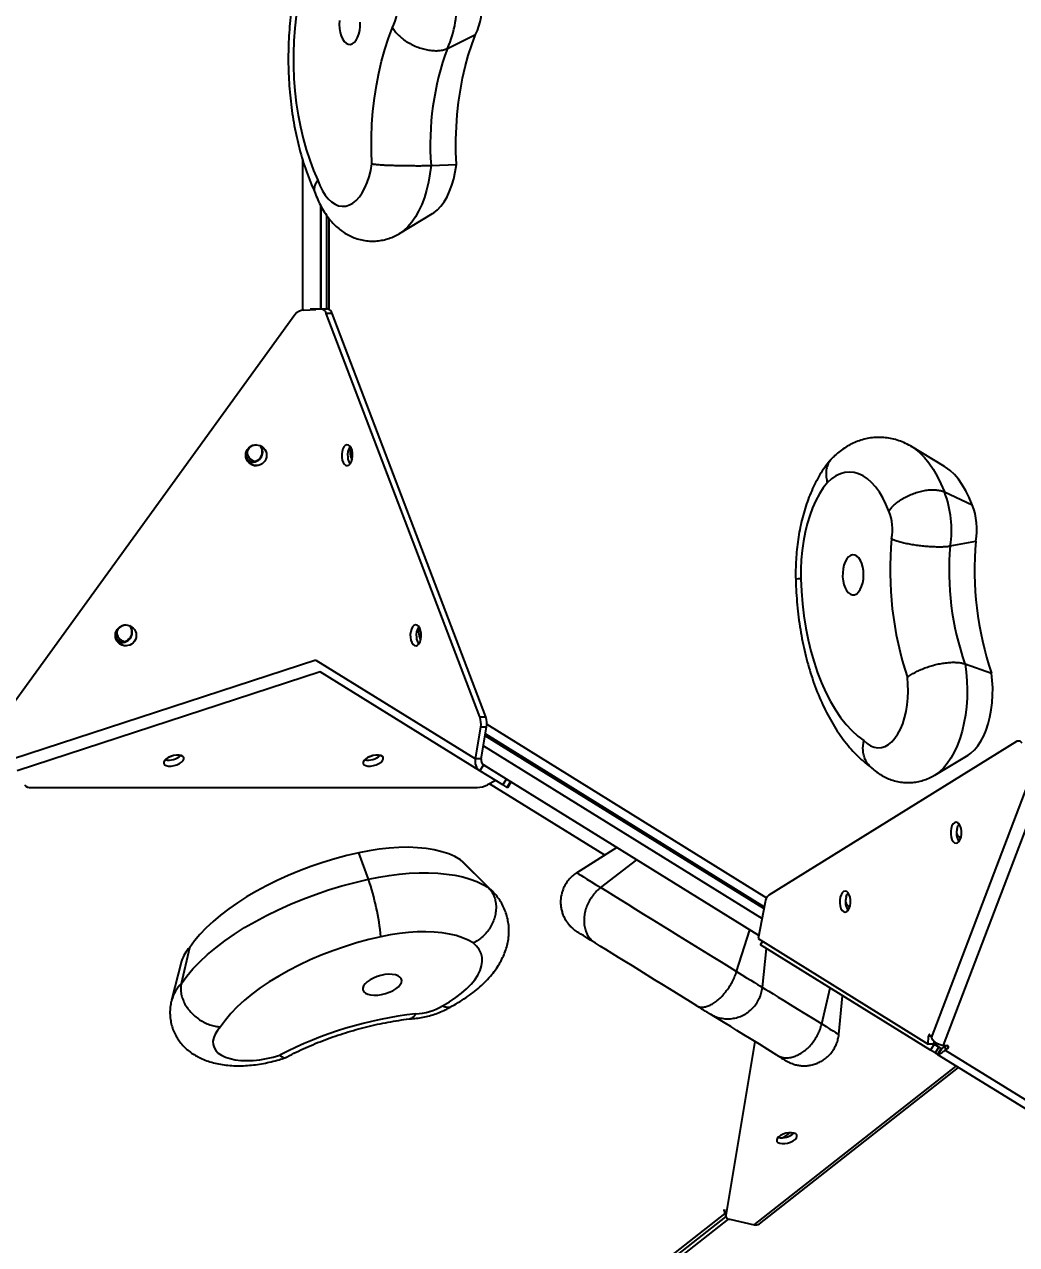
# Model space of a CAD drawing. Header units: millimetres. Extents: x -4720 to 4364, y -4819 to 4363.
# Drawn here: x -586 to -159, y -399 to 127 of the extents above; entities that cross this region are included whole.
import ezdxf

# ---------------------------------------------------------------- set-up
doc = ezdxf.new("R2010")
doc.units = ezdxf.units.MM
for name, color, linetype in [('DIKOM_ОБЪЕКТ', 7, 'Continuous'), ('DIKOM_РАЗМЕР_ЗОНА', 7, 'Continuous'), ('DIKOM_РАЗМЕР_ОБЪЕКТА', 7, 'Continuous')]:
    doc.layers.add(name, color=color, linetype=linetype)
doc.styles.add('style1', font='arial.ttf', dxfattribs={"width": 0.8})
doc.dimstyles.new('1-50', dxfattribs={"dimtxt": 300, "dimasz": 200, "dimexe": 100, "dimexo": 0, "dimgap": 100, "dimtad": 1, "dimdec": 0, "dimtxsty": 'style1', "dimcen": 0, "dimclrd": 7, "dimclre": 7, "dimadec": 1, "dimazin": 2, "dimtfac": 1, "dimtdec": 0, "dimtmove": 0, "dimatfit": 3, "dimfxl": 0, "dimlwd": 25, "dimlwe": 18, "dimarcsym": 0})

# ---------------------------------------------------------------- blocks, each defined once
blk = doc.blocks.new('*D9')
at = {"layer": 'Defpoints', "color": 0, "transparency": 16777216}
for p in [(-2136.5, 115.24), (2863.5, 115.24), (2863.5, -2539.25)]:
    blk.add_point(p, dxfattribs=at)
at = {"layer": 'DIKOM_РАЗМЕР_ОБЪЕКТА', "color": 7, "lineweight": 18, "transparency": 16777216}
for p, q in [((-2136.5, 115.24), (-2136.5, -2639.25)), ((2863.5, 115.24), (2863.5, -2639.25))]:
    blk.add_line(p, q, dxfattribs=at)
at = {"layer": 'DIKOM_РАЗМЕР_ОБЪЕКТА', "color": 7, "lineweight": 25, "transparency": 16777216}
blk.add_line((-1936.5, -2539.25), (2663.5, -2539.25), dxfattribs=at)
at = {"layer": 'DIKOM_РАЗМЕР_ОБЪЕКТА', "color": 7, "transparency": 16777216}
for points in [[(-1936.5, -2505.92), (-1936.5, -2572.58), (-2136.5, -2539.25)], [(2663.5, -2505.92), (2663.5, -2572.58), (2863.5, -2539.25)]]:
    blk.add_solid(points, dxfattribs=at)
at = {"layer": 'DIKOM_РАЗМЕР_ОБЪЕКТА', "color": 0, "transparency": 16777216, "insert": (363.5, -2286.08), "char_height": 300, "attachment_point": 5, "style": 'style1'}
blk.add_mtext('{\\fArial|b0|i0|c204|p34;5000}', dxfattribs=at)
blk = doc.blocks.new('*D10')
at = {"layer": 'Defpoints', "color": 0, "transparency": 16777216}
for p in [(-2674.62, 2212.87), (-210.39, 2212.87), (582.24, -1937.13)]:
    blk.add_point(p, dxfattribs=at)
at = {"layer": 'DIKOM_РАЗМЕР_ОБЪЕКТА', "color": 7, "lineweight": 18, "transparency": 16777216}
for p, q in [((-210.39, 2212.87), (-2774.62, 2212.87)), ((582.24, -1937.13), (-2774.62, -1937.13))]:
    blk.add_line(p, q, dxfattribs=at)
at = {"layer": 'DIKOM_РАЗМЕР_ОБЪЕКТА', "color": 7, "lineweight": 25, "transparency": 16777216}
blk.add_line((-2674.62, -1737.13), (-2674.62, 2012.87), dxfattribs=at)
at = {"layer": 'DIKOM_РАЗМЕР_ОБЪЕКТА', "color": 7, "transparency": 16777216}
for points in [[(-2707.95, 2012.87), (-2641.28, 2012.87), (-2674.62, 2212.87)], [(-2707.95, -1737.13), (-2641.28, -1737.13), (-2674.62, -1937.13)]]:
    blk.add_solid(points, dxfattribs=at)
at = {"layer": 'DIKOM_РАЗМЕР_ОБЪЕКТА', "color": 0, "transparency": 16777216, "insert": (-2927.79, 137.87), "char_height": 300, "attachment_point": 5, "rotation": 90, "style": 'style1'}
blk.add_mtext('4150', dxfattribs=at)
blk = doc.blocks.new('*D11')
at = {"layer": 'Defpoints', "color": 0, "transparency": 16777216}
for p in [(4363.5, 125.31), (-3636.5, 115.24), (4363.5, -4719.28)]:
    blk.add_point(p, dxfattribs=at)
at = {"layer": 'DIKOM_РАЗМЕР_ЗОНА', "color": 7, "lineweight": 18, "transparency": 16777216}
for p, q in [((4363.5, 125.31), (4363.5, -4819.28)), ((-3636.5, 115.24), (-3636.5, -4819.28))]:
    blk.add_line(p, q, dxfattribs=at)
at = {"layer": 'DIKOM_РАЗМЕР_ЗОНА', "color": 7, "lineweight": 25, "transparency": 16777216}
blk.add_line((-3436.5, -4719.28), (4163.5, -4719.28), dxfattribs=at)
at = {"layer": 'DIKOM_РАЗМЕР_ЗОНА', "color": 7, "transparency": 16777216}
for points in [[(-3436.5, -4685.94), (-3436.5, -4752.61), (-3636.5, -4719.28)], [(4163.5, -4685.94), (4163.5, -4752.61), (4363.5, -4719.28)]]:
    blk.add_solid(points, dxfattribs=at)
at = {"layer": 'DIKOM_РАЗМЕР_ЗОНА', "color": 0, "transparency": 16777216, "insert": (363.5, -4466.1), "char_height": 300, "attachment_point": 5, "style": 'style1'}
blk.add_mtext('8000', dxfattribs=at)
blk = doc.blocks.new('*D12')
at = {"layer": 'Defpoints', "color": 0, "transparency": 16777216}
for p in [(-4269.79, 4362.87), (248.26, 4362.87), (248.26, -4087.13)]:
    blk.add_point(p, dxfattribs=at)
at = {"layer": 'DIKOM_РАЗМЕР_ЗОНА', "color": 7, "lineweight": 18, "transparency": 16777216}
for p, q in [((248.26, 4362.87), (-4369.79, 4362.87)), ((248.26, -4087.13), (-4369.79, -4087.13))]:
    blk.add_line(p, q, dxfattribs=at)
at = {"layer": 'DIKOM_РАЗМЕР_ЗОНА', "color": 7, "lineweight": 25, "transparency": 16777216}
blk.add_line((-4269.79, -3887.13), (-4269.79, 4162.87), dxfattribs=at)
at = {"layer": 'DIKOM_РАЗМЕР_ЗОНА', "color": 7, "transparency": 16777216}
for points in [[(-4303.12, 4162.87), (-4236.45, 4162.87), (-4269.79, 4362.87)], [(-4303.12, -3887.13), (-4236.45, -3887.13), (-4269.79, -4087.13)]]:
    blk.add_solid(points, dxfattribs=at)
at = {"layer": 'DIKOM_РАЗМЕР_ЗОНА', "color": 0, "transparency": 16777216, "insert": (-4522.96, 137.87), "char_height": 300, "attachment_point": 5, "rotation": 90, "style": 'style1'}
blk.add_mtext('8450', dxfattribs=at)

msp = doc.modelspace()

# ---------------------------------------------------------------- linework, layer by layer
at = {"layer": 'DIKOM_ОБЪЕКТ'}
for p, q in [((-404.01, 116.23), (-391.86, 122.18)), ((-466.37, 3.41), (-466.37, 68.1)), ((-411.06, 65.72), (-400.13, 66.13)), ((-458.75, 48.76), (-458.75, 3.95)), ((-458.38, 3.95), (-458.38, 48.04)), ((-458.36, 3.95), (-458.36, 47.98)), ((-456.09, 44.27), (-456.09, 3.95)), ((-455.05, 42.94), (-455.05, 3.77)), ((-424.65, 36.43), (-410.38, 45)), ((-469.74, 1.39), (-595.11, -171.9)), ((-465.88, 3.45), (-460.71, 3.62)), ((-463.17, 3.95), (-458.3, 3.95)), ((-458.3, 3.95), (-455.74, 3.95)), ((-390.01, -171.9), (-456.18, 1.89)), ((-453.62, 1.89), (-456.18, 1.89)), ((-387.45, -171.9), (-453.62, 1.89)), ((-189.74, -63.95), (-204.02, -55.37)), ((-489.14, -61.59), (-490.17, -61.08)), ((-189.83, -74.94), (-177.87, -80.45)), ((-187.32, -98.23), (-176.23, -96.21)), ((-545.32, -139.26), (-546.36, -138.75)), ((-591.4, -190.03), (-460.71, -147.38)), ((-458.77, -152.49), (-589.45, -195.13)), ((-460.71, -147.4), (-391.95, -190.02)), ((-390, -195.13), (-458.77, -152.5)), ((-180.93, -149.06), (-169.54, -153.02)), ((-390.01, -171.9), (-387.45, -171.9)), ((-391.95, -190.02), (-389.63, -176.39)), ((-387.08, -176.39), (-389.63, -176.39)), ((-389.4, -190.02), (-387.08, -176.39)), ((-386.95, -175.08), (-266.41, -249.83)), ((-267.62, -254.52), (-387.7, -180.06)), ((-387.56, -179.24), (-267.47, -253.71)), ((-158.71, -182.56), (-265.45, -248.75)), ((-388.43, -184.32), (-268.42, -258.73)), ((-193.91, -196.96), (-179.63, -188.38)), ((-389.4, -190.02), (-391.95, -190.02)), ((-388.42, -192.58), (-390, -195.13)), ((-269.82, -266.08), (-388.7, -192.37)), ((-378.53, -198.68), (-388.42, -192.58)), ((-195.42, -310.26), (-150.29, -191.7)), ((-380.11, -201.23), (-390, -195.13)), ((-383.1, -199.38), (-386.71, -201.22)), ((-380.11, -201.23), (-378.53, -198.68)), ((-376.78, -199.76), (-378.35, -202.31)), ((-145.19, -194.85), (-190.32, -313.42)), ((-583.45, -202.31), (-391.11, -202.31)), ((-336.19, -231.45), (-385.92, -200.82)), ((-377.91, -202.32), (-378.35, -202.31)), ((-377.91, -202.32), (-376.45, -199.96)), ((-438.01, -241.83), (-442.12, -230.46)), ((-330.98, -228.16), (-348.22, -239.05)), ((-386.35, -245.47), (-398.37, -233.47)), ((-397.21, -234.5), (-398.37, -233.47)), ((-384.82, -246.81), (-397.21, -234.5)), ((-337.92, -245.47), (-322.33, -233.52)), ((-386.35, -245.47), (-384.89, -246.74)), ((-384.89, -246.74), (-384.82, -246.81)), ((-267.1, -251.8), (-270.09, -267.48)), ((-279.35, -281.67), (-273.61, -263.73)), ((-270.09, -267.48), (-196.85, -312.9)), ((-518.66, -286.78), (-515.06, -271.31)), ((-269.08, -270.11), (-268.18, -268.66)), ((-195.84, -315.53), (-269.08, -270.11)), ((-268.26, -288.5), (-266.52, -271.7)), ((-518.53, -277.13), (-522.87, -294.04)), ((-242.7, -304.25), (-239.05, -288.73)), ((-235.33, -308.77), (-233.66, -292.08)), ((-196.85, -312.9), (-196.64, -309.48)), ((-195.8, -309.48), (-196.64, -309.48)), ((-195.99, -309.08), (-195.42, -310.26)), ((-271.47, -311.83), (-284, -386.76)), ((-194.3, -312.9), (-196.85, -312.9)), ((-194.26, -312.98), (-195.84, -315.53)), ((-193.85, -316.76), (-195.84, -315.53)), ((-194.26, -312.98), (-194.39, -312.9)), ((-191.96, -314.36), (-194.32, -312.9)), ((-194.3, -312.9), (-194.22, -311.72)), ((-192.27, -314.21), (-194.26, -312.98)), ((-192.27, -314.21), (-193.85, -316.76)), ((-191.22, -314.86), (-192.8, -317.41)), ((-191.07, -314.96), (-192.64, -317.51)), ((-191.04, -314.93), (-191.27, -315.28)), ((-191.07, -314.96), (-191.22, -314.86)), ((-190.32, -313.42), (-188.72, -313.58)), ((-188.95, -313.56), (-189.5, -313.98)), ((-189.5, -313.98), (-189.5, -315.56)), ((-188.32, -314.63), (-189.5, -315.56)), ((-188.31, -313.7), (-188.32, -314.63)), ((-192.64, -317.51), (-192.8, -317.41)), ((-73.98, -390.78), (-192.64, -317.51)), ((-189.5, -315.56), (-70.84, -388.83)), ((-271.81, -390.78), (-184.71, -322.41)), ((-269.51, -390.4), (-183.69, -323.04)), ((-440.58, -508.58), (-284.34, -385.95)), ((-438.85, -508.88), (-283.97, -387.31)), ((-436.91, -509.26), (-282.82, -388.31)), ((-284.7, -384.21), (-284, -386.76)), ((-284.68, -384.72), (-283.98, -387.28)), ((-282.34, -388.45), (-271.81, -390.78))]:
    msp.add_line(p, q, dxfattribs=at)
at = {"layer": 'DIKOM_ОБЪЕКТ', "flags": 128}
for points in [[(-466.35, 145.54), (-467.49, 140.57), (-468.44, 135.46), (-469.21, 130.23), (-469.78, 124.92), (-470.16, 119.55), (-470.34, 114.14), (-470.33, 108.72), (-470.12, 103.31), (-469.71, 97.94), (-469.11, 92.64), (-468.32, 87.44), (-467.34, 82.35), (-466.18, 77.4), (-464.84, 72.61), (-463.33, 68.02), (-461.66, 63.64), (-459.83, 59.48)], [(-450.55, 128.27), (-450.64, 126.54), (-450.55, 124.8), (-450.27, 123.14), (-449.83, 121.61), (-449.23, 120.29), (-448.5, 119.23), (-447.68, 118.46), (-446.79, 118.03), (-445.88, 117.95)], [(-445.88, 117.95), (-444.98, 118.22), (-444.12, 118.83), (-443.35, 119.75), (-442.68, 120.96), (-442.16, 122.4), (-441.81, 124), (-441.62, 125.71), (-441.63, 127.46)], [(-436.58, 66.45), (-436.76, 72.14), (-436.74, 77.83), (-436.51, 83.51), (-436.08, 89.14), (-435.45, 94.71), (-434.62, 100.18), (-433.59, 105.53), (-432.38, 110.73), (-430.99, 115.76), (-429.41, 120.6), (-427.67, 125.22)], [(-400.13, 66.13), (-400.33, 71.54), (-400.33, 76.96), (-400.13, 82.37), (-399.75, 87.74), (-399.17, 93.05), (-398.4, 98.26), (-397.44, 103.37), (-396.3, 108.34), (-394.99, 113.14), (-393.51, 117.76), (-391.86, 122.18)], [(-459.83, 59.48), (-458.91, 57.07), (-457.84, 54.88), (-456.64, 52.96), (-455.33, 51.34), (-453.92, 50.03), (-452.44, 49.05), (-450.91, 48.43), (-449.35, 48.17), (-447.79, 48.27), (-446.24, 48.73), (-444.74, 49.55), (-443.29, 50.71), (-441.94, 52.2), (-440.69, 54), (-439.56, 56.07), (-438.57, 58.38), (-437.74, 60.91), (-437.07, 63.62), (-436.58, 66.45)], [(-411.06, 65.72), (-411.51, 62.09), (-412.14, 58.56), (-412.96, 55.17), (-413.94, 51.94), (-415.09, 48.92), (-416.39, 46.12), (-417.82, 43.59), (-419.38, 41.33), (-421.04, 39.37), (-422.8, 37.74), (-424.58, 36.47)], [(-410.38, 45), (-409.82, 45.36), (-408.26, 46.61), (-406.79, 48.18), (-405.42, 50.06), (-404.16, 52.21), (-403.04, 54.62), (-402.06, 57.24), (-401.25, 60.06), (-400.6, 63.04), (-400.13, 66.13)], [(-449.51, -59.99), (-449.29, -61.2), (-448.9, -62.24), (-448.36, -63.02), (-447.74, -63.49), (-447.07, -63.6), (-446.41, -63.35), (-445.82, -62.75), (-445.34, -61.86), (-445.01, -60.75), (-444.85, -59.5), (-444.89, -58.22), (-445.11, -57.01), (-445.51, -55.98), (-446.04, -55.19), (-446.66, -54.73), (-447.33, -54.61), (-447.99, -54.87), (-448.58, -55.46), (-449.07, -56.35), (-449.4, -57.47), (-449.55, -58.71), (-449.51, -59.99)], [(-445.71, -55.61), (-445.88, -56.4), (-445.97, -57.67)], [(-203.96, -55.41), (-202.68, -56.25), (-200.52, -57.98), (-198.45, -60.05), (-196.47, -62.45), (-194.61, -65.16), (-192.88, -68.16), (-191.28, -71.43), (-189.83, -74.94)], [(-213.79, -83.23), (-215, -80.24), (-216.36, -77.48), (-217.85, -74.99), (-219.46, -72.78), (-221.17, -70.87), (-222.97, -69.29), (-224.84, -68.04), (-226.77, -67.14), (-228.73, -66.6), (-230.71, -66.42), (-232.69, -66.6), (-234.65, -67.14), (-236.57, -68.04), (-238.44, -69.29), (-240.24, -70.87)], [(-177.87, -80.45), (-179.13, -77.34), (-180.55, -74.45), (-182.09, -71.82), (-183.74, -69.47), (-185.51, -67.41), (-187.36, -65.65), (-189.29, -64.23), (-189.74, -63.95)], [(-240.24, -70.87), (-242.02, -73.17), (-243.68, -75.77), (-245.21, -78.64), (-246.61, -81.75), (-247.85, -85.09), (-248.94, -88.63), (-249.85, -92.34), (-250.59, -96.19), (-251.14, -100.14), (-251.51, -104.18), (-251.69, -108.26), (-251.68, -112.36)], [(-226.8, -118.05), (-226.07, -116.99), (-225.47, -115.68), (-225.02, -114.16), (-224.74, -112.5), (-224.64, -110.76), (-224.72, -109.02), (-224.99, -107.35), (-225.42, -105.82), (-226.01, -104.49), (-226.73, -103.41), (-227.55, -102.62), (-228.43, -102.17), (-229.35, -102.07), (-230.25, -102.32), (-231.11, -102.91), (-231.89, -103.82), (-232.56, -105.02), (-233.09, -106.44), (-233.46, -108.04), (-233.65, -109.75), (-233.66, -111.49), (-233.48, -113.2), (-233.13, -114.81), (-232.61, -116.25), (-231.95, -117.47), (-231.18, -118.4), (-230.32, -119.02), (-229.42, -119.3), (-228.51, -119.23), (-227.62, -118.8), (-226.8, -118.05)], [(-251.68, -112.36), (-251.44, -117.76), (-251.01, -123.12), (-250.38, -128.41), (-249.56, -133.6), (-248.55, -138.67), (-247.36, -143.6), (-246, -148.36), (-244.47, -152.92), (-242.77, -157.27), (-240.92, -161.39), (-238.93, -165.25), (-236.8, -168.84), (-234.55, -172.14), (-232.18, -175.13), (-229.7, -177.81), (-227.14, -180.14), (-224.5, -182.14)], [(-419.94, -137.66), (-419.72, -138.86), (-419.33, -139.9), (-418.79, -140.68), (-418.17, -141.15), (-417.5, -141.26), (-416.84, -141.01), (-416.25, -140.41), (-415.77, -139.52), (-415.44, -138.41), (-415.28, -137.16), (-415.32, -135.88), (-415.54, -134.68), (-415.94, -133.64), (-416.47, -132.86), (-417.09, -132.39), (-417.76, -132.28), (-418.42, -132.53), (-419.01, -133.12), (-419.5, -134.02), (-419.83, -135.13), (-419.98, -136.38), (-419.94, -137.66)], [(-416.15, -133.28), (-416.31, -134.07), (-416.41, -135.34)], [(-180.93, -149.06), (-180.43, -152.67), (-180.11, -156.35), (-179.98, -160.07), (-180.04, -163.8), (-180.3, -167.5), (-180.74, -171.14), (-181.37, -174.67), (-182.17, -178.07), (-183.15, -181.3), (-184.29, -184.33), (-185.58, -187.14), (-187.01, -189.69), (-188.56, -191.96), (-190.22, -193.93), (-191.97, -195.58), (-193.8, -196.89), (-193.85, -196.92)], [(-224.5, -182.14), (-223.09, -183.43), (-221.6, -184.38), (-220.07, -184.98), (-218.51, -185.22), (-216.94, -185.1), (-215.4, -184.61), (-213.9, -183.77), (-212.46, -182.58), (-211.11, -181.07), (-209.86, -179.26), (-208.74, -177.18), (-207.77, -174.84), (-206.94, -172.3), (-206.29, -169.59), (-205.81, -166.74), (-205.52, -163.81), (-205.42, -160.83), (-205.51, -157.84), (-205.78, -154.9)], [(-179.63, -188.38), (-178.35, -187.49), (-176.83, -186.09), (-175.4, -184.37), (-174.08, -182.36), (-172.88, -180.09), (-171.83, -177.58), (-170.92, -174.86), (-170.18, -171.96), (-169.61, -168.93), (-169.23, -165.8), (-169.02, -162.6), (-169.01, -159.38), (-169.18, -156.17), (-169.54, -153.02)], [(-518.69, -188.59), (-519.66, -188.4), (-520.8, -188.4), (-522.04, -188.59), (-523.27, -188.95), (-524.39, -189.46), (-525.31, -190.07), (-525.95, -190.74), (-526.27, -191.41), (-526.24, -192.02), (-525.85, -192.53), (-525.15, -192.89), (-524.19, -193.09), (-523.05, -193.09), (-521.81, -192.9), (-520.58, -192.54), (-519.46, -192.03), (-518.54, -191.42), (-517.9, -190.75), (-517.58, -190.08), (-517.61, -189.47), (-517.99, -188.96), (-518.69, -188.59)], [(-521.99, -188.58), (-522.99, -189.02), (-524.16, -189.35)], [(-519.2, -188.82), (-519.18, -188.74), (-519.17, -188.47)], [(-432.74, -188.59), (-433.7, -188.4), (-434.85, -188.4), (-436.09, -188.59), (-437.31, -188.95), (-438.43, -189.46), (-439.35, -190.07), (-440, -190.74), (-440.32, -191.41), (-440.28, -192.02), (-439.9, -192.53), (-439.2, -192.89), (-438.24, -193.08), (-437.09, -193.08), (-435.86, -192.9), (-434.63, -192.53), (-433.51, -192.02), (-432.59, -191.41), (-431.94, -190.75), (-431.63, -190.08), (-431.66, -189.47), (-432.04, -188.96), (-432.74, -188.59)], [(-436.03, -188.58), (-437.03, -189.02), (-438.22, -189.35)], [(-433.25, -188.82), (-433.23, -188.74), (-433.22, -188.47)], [(-378.53, -198.68), (-378.15, -198.91), (-377.8, -199.13), (-377.69, -199.2)], [(-182.61, -223.72), (-182.42, -222.49), (-182.42, -221.21), (-182.61, -219.98), (-182.97, -218.9), (-183.48, -218.06), (-184.09, -217.53), (-184.75, -217.34), (-185.42, -217.52), (-186.03, -218.05), (-186.54, -218.89), (-186.9, -219.97), (-187.09, -221.19), (-187.09, -222.47), (-186.9, -223.7), (-186.54, -224.78), (-186.04, -225.62), (-185.43, -226.16), (-184.76, -226.34), (-184.1, -226.16), (-183.49, -225.63), (-182.98, -224.79), (-182.61, -223.72)], [(-184.35, -219.97), (-183.98, -218.89), (-183.48, -218.06)], [(-182.42, -221.23), (-182.5, -220.86), (-182.6, -220.04)], [(-442.12, -230.46), (-447.35, -231.71), (-452.56, -233.13), (-457.71, -234.7), (-462.79, -236.42), (-467.77, -238.29), (-472.64, -240.29), (-477.37, -242.42), (-481.93, -244.67), (-486.33, -247.02), (-490.52, -249.47), (-494.5, -252.01), (-498.25, -254.63), (-501.75, -257.31), (-504.99, -260.05), (-507.95, -262.83), (-510.63, -265.64), (-513, -268.47), (-515.06, -271.31)], [(-398.37, -233.47), (-400.73, -232.13), (-403.41, -230.96), (-406.39, -229.99), (-409.64, -229.21), (-413.15, -228.63), (-416.87, -228.27), (-420.79, -228.11), (-424.87, -228.16), (-429.07, -228.43), (-433.37, -228.9), (-437.73, -229.58), (-442.12, -230.46)], [(-518.66, -286.78), (-516.35, -283.66), (-513.7, -280.54), (-510.72, -277.44), (-507.43, -274.38), (-503.84, -271.37), (-499.96, -268.42), (-495.81, -265.54), (-491.41, -262.74), (-486.77, -260.05), (-481.92, -257.46), (-476.88, -254.99), (-471.66, -252.65), (-466.3, -250.45), (-460.8, -248.39), (-455.2, -246.5), (-449.52, -244.77), (-443.78, -243.21), (-438.01, -241.83)], [(-438.01, -241.83), (-433.56, -240.92), (-429.13, -240.19), (-424.75, -239.64), (-420.43, -239.26), (-416.21, -239.07), (-412.11, -239.07), (-408.16, -239.25), (-404.37, -239.62), (-400.78, -240.16), (-397.39, -240.89), (-394.24, -241.78), (-391.34, -242.85), (-388.7, -244.08), (-386.35, -245.47)], [(-348.22, -239.05), (-348.19, -239.07), (-347.91, -239.25), (-347.33, -239.62), (-346.46, -240.16), (-345.29, -240.89), (-343.85, -241.78), (-342.13, -242.85), (-340.15, -244.08), (-337.92, -245.47)], [(-337.92, -245.47), (-335.33, -247.06), (-332.53, -248.8), (-329.51, -250.67), (-326.31, -252.65), (-322.95, -254.73), (-319.46, -256.89), (-315.85, -259.13), (-312.15, -261.41), (-308.39, -263.74), (-304.6, -266.08), (-300.8, -268.43), (-297.02, -270.76), (-293.29, -273.07), (-289.63, -275.33), (-286.07, -277.53), (-282.64, -279.65), (-279.35, -281.67)], [(-230.45, -253.38), (-230.26, -252.15), (-230.26, -250.87), (-230.45, -249.64), (-230.81, -248.57), (-231.32, -247.73), (-231.93, -247.19), (-232.59, -247.01), (-233.25, -247.19), (-233.87, -247.72), (-234.37, -248.55), (-234.74, -249.63), (-234.93, -250.86), (-234.93, -252.14), (-234.74, -253.37), (-234.38, -254.45), (-233.87, -255.29), (-233.26, -255.82), (-232.6, -256.01), (-231.93, -255.83), (-231.32, -255.3), (-230.82, -254.46), (-230.45, -253.38)], [(-232.18, -249.63), (-231.82, -248.55), (-231.32, -247.72)], [(-230.26, -250.93), (-230.34, -250.53), (-230.44, -249.67)], [(-432.64, -266.64), (-437.91, -267.9), (-443.13, -269.34), (-448.3, -270.95), (-453.39, -272.71), (-458.36, -274.62), (-463.21, -276.68), (-467.89, -278.87), (-472.4, -281.18), (-476.71, -283.6), (-480.8, -286.12), (-484.65, -288.72), (-488.24, -291.4), (-491.55, -294.14), (-494.57, -296.93), (-497.29, -299.75), (-499.68, -302.6), (-501.75, -305.45)], [(-392.86, -269.33), (-395.02, -268.12), (-397.46, -267.07), (-400.17, -266.19), (-403.13, -265.48), (-406.32, -264.97), (-409.71, -264.64), (-413.27, -264.5), (-416.97, -264.55), (-420.79, -264.79), (-424.7, -265.22), (-428.66, -265.84), (-432.64, -266.64)], [(-340.32, -269.33), (-342.27, -268.12), (-343.97, -267.07), (-345.39, -266.19), (-346.52, -265.48), (-347.35, -264.97), (-347.87, -264.64), (-347.99, -264.56)], [(-406.12, -296.41), (-403.16, -294.7), (-400.42, -292.9), (-397.92, -291.03), (-395.7, -289.11), (-393.77, -287.14), (-392.14, -285.16), (-390.84, -283.17), (-389.88, -281.2), (-389.26, -279.26), (-388.99, -277.38), (-389.07, -275.57), (-389.5, -273.84), (-390.28, -272.22), (-391.41, -270.71), (-392.86, -269.33)], [(-296.52, -296.41), (-299.29, -294.7), (-302.2, -292.9), (-305.23, -291.03), (-308.35, -289.11), (-311.53, -287.14), (-314.74, -285.16), (-317.96, -283.17), (-321.14, -281.2), (-324.27, -279.26), (-327.32, -277.38), (-330.25, -275.57), (-333.04, -273.84), (-335.66, -272.22), (-338.1, -270.71), (-340.32, -269.33)], [(-439.35, -290.97), (-438.36, -291.44), (-437.11, -291.75), (-435.65, -291.88), (-434.05, -291.82), (-432.37, -291.58), (-430.67, -291.17), (-429.04, -290.6), (-427.53, -289.9), (-426.2, -289.09), (-425.12, -288.21), (-424.32, -287.29), (-423.84, -286.38), (-423.7, -285.51), (-423.9, -284.71), (-424.43, -284.02), (-425.28, -283.47), (-426.41, -283.08), (-427.77, -282.86), (-429.31, -282.82), (-430.96, -282.97), (-432.65, -283.3), (-434.32, -283.8), (-435.91, -284.44), (-437.33, -285.19), (-438.54, -286.04), (-439.49, -286.94), (-440.13, -287.86), (-440.44, -288.76), (-440.41, -289.6), (-440.04, -290.34), (-439.35, -290.97)], [(-279.35, -281.67), (-277.13, -283.04), (-275.09, -284.3), (-273.28, -285.42), (-271.7, -286.39), (-270.4, -287.19), (-269.38, -287.82), (-268.67, -288.26), (-268.26, -288.5)], [(-268.26, -288.5), (-267.06, -289.24), (-265.53, -290.18), (-263.67, -291.32), (-261.49, -292.66), (-259.02, -294.18), (-256.26, -295.89), (-253.23, -297.75), (-249.94, -299.78), (-246.43, -301.95), (-242.7, -304.25)], [(-261.98, -317.68), (-265.87, -315.28), (-269.56, -313.01), (-273.02, -310.87), (-276.24, -308.88), (-279.21, -307.06), (-281.91, -305.39), (-284.33, -303.9), (-286.46, -302.6), (-288.28, -301.48), (-289.79, -300.55), (-290.99, -299.82)], [(-242.7, -304.25), (-240.81, -305.41), (-239.17, -306.42), (-237.81, -307.26), (-236.74, -307.92), (-235.96, -308.39), (-235.49, -308.68), (-235.33, -308.77), (-235.33, -308.77)], [(-501.75, -305.45), (-503.07, -307.01), (-504.06, -308.58), (-504.72, -310.13), (-505.02, -311.63), (-504.98, -313.07), (-504.58, -314.42), (-503.83, -315.66), (-502.75, -316.77), (-501.34, -317.74), (-499.64, -318.56), (-497.67, -319.2), (-495.45, -319.67), (-493.02, -319.95), (-490.41, -320.03), (-487.67, -319.93), (-484.83, -319.64), (-481.94, -319.16), (-479.03, -318.51), (-476.16, -317.68)], [(-258.6, -355.8), (-257.36, -355.57), (-256.14, -355.18), (-255.06, -354.65), (-254.19, -354.02), (-253.6, -353.35), (-253.35, -352.69), (-253.46, -352.09), (-253.91, -351.61), (-254.67, -351.27), (-255.67, -351.12), (-256.84, -351.16), (-258.09, -351.38), (-259.3, -351.78), (-260.39, -352.31), (-261.25, -352.94), (-261.84, -353.61), (-262.09, -354.27), (-261.98, -354.87), (-261.54, -355.35), (-260.78, -355.68), (-259.77, -355.83), (-258.6, -355.8)], [(-284.68, -384.72), (-284.72, -384.5), (-284.7, -384.21)], [(-284, -386.76), (-284.02, -387.05), (-283.96, -387.32), (-283.85, -387.58), (-283.66, -387.81), (-283.42, -388.01), (-283.11, -388.19), (-282.75, -388.34), (-282.34, -388.45)]]:
    msp.add_lwpolyline(points, dxfattribs=at)
at = {"layer": 'DIKOM_ОБЪЕКТ'}
for centre in [(-486.41, -59.12), (-542.6, -136.78)]:
    msp.add_circle(centre, 4.49, dxfattribs=at)
for centre, radius, start, end in [((-444.85, 134), 19.29, 332.9488, 8.2709), ((-442.04, 133.9), 41.94, 335.0773, 6.9761), ((-415.94, 133.96), 26.81, 333.9303, 7.6423), ((-291.67, 74.8), 119.73, 159.7578, 184.3517), ((-465.71, -1.52), 4.97, 92.0108, 144.158), ((-458.79, 1.32), 2.67, 12.2409, 79.3681), ((-456.23, 1.32), 2.67, 12.243, 79.3676), ((-486.13, -59.1), 4.5, 91.9651, 268.0653), ((-486.2, -57.68), 4.12, 176.8606, 258.2394), ((-488.1, -57.67), 4.49, 249.5839, 35.396), ((-487.87, -57.67), 4.12, 252.1507, 42.2217), ((-440.75, -58.92), 6.3, 145.218, 189.7988), ((-439.64, -57.94), 6.34, 177.5241, 210.4821), ((-441.41, -59.64), 5.56, 183.592, 215.714), ((-230.76, -91.14), 44.02, 350.7222, 21.5867), ((-232.73, -91.14), 20.53, 348.8288, 22.6763), ((-204.14, -91.14), 28.37, 349.7036, 22.1414), ((-65.83, -108.68), 147.38, 174.7203, 198.2772), ((-66.44, -108.86), 121.35, 174.9754, 199.3474), ((-37.86, -108.71), 138.93, 174.84, 198.6009), ((-251.92, -117.51), 5.16, 87.371, 112.6161), ((-542.32, -136.77), 4.5, 91.965, 268.0654), ((-542.39, -135.34), 4.12, 176.8628, 258.241), ((-544.29, -135.34), 4.49, 249.5915, 35.4054), ((-544.06, -135.34), 4.12, 252.1849, 42.2313), ((-411.18, -136.58), 6.3, 145.2169, 189.8), ((-410.07, -135.61), 6.34, 177.5263, 210.4963), ((-411.84, -137.31), 5.56, 183.5903, 215.7159), ((-398.36, -174.85), 8.86, 350.0387, 19.4523), ((-395.81, -174.85), 8.86, 350.04, 19.4525), ((-157.88, -184.05), 1.7, 27.1132, 119.248), ((-524.12, -182.76), 7.8, 258.6053, 312.1703), ((-438.17, -182.76), 7.8, 258.6053, 312.1701), ((-387.21, -191.13), 4.87, 166.8669, 235.0762), ((-387.03, -190.58), 2.44, 166.8673, 235.0769), ((-583.9, -199.21), 3.13, 220.0949, 278.1593), ((-391.25, -192.25), 10.06, 270.8023, 296.8497), ((-202.91, 84.92), 336.57, 238.2308, 238.5829), ((-177.92, -221.88), 6.71, 163.4377, 213.95), ((-182.08, -221.59), 2.51, 188.9645, 255.7528), ((-547.87, -278.59), 115.85, 5.9206, 18.5012), ((-262.56, -252.29), 4.57, 129.2323, 173.8265), ((-225.75, -251.54), 6.71, 163.4377, 213.95), ((-229.93, -251.27), 2.5, 189.1817, 255.9479), ((-505.39, -281.01), 13.7, 134.9163, 163.537), ((-505.78, -299.11), 17.83, 136.2568, 163.2774), ((-418.36, -276.2), 23.62, 271.5045, 301.195), ((-397.84, -469.35), 170.7, 96.6925, 117.3106), ((-189.36, -310.23), 4.88, 203.4249, 237.8147), ((-259.92, -345.48), 7.81, 258.6349, 312.1422), ((-261.14, -347.82), 5.6, 282.2823, 323.6505), ((-271.05, -388.23), 2.66, 253.4431, 305.5187)]:
    msp.add_arc(centre, radius, start, end, dxfattribs=at)
for centre, major_axis, ratio, start_param, end_param in [((-196.24, -309.73), (-0.067, 0.927), 0.429698, 5.457647, 7.552042), ((-191.87, -314.46), (0.656, -0.405), 0.001377, 0.133334, 2.227729), ((-188.97, -314.23), (0.92, 0.169), 0.68879, 5.36387, 7.458265), ((-193.45, -317.01), (0.656, -0.405), 0.001377, 0.133334, 2.227729)]:
    msp.add_ellipse(centre, major_axis=major_axis, ratio=ratio, start_param=start_param, end_param=end_param, dxfattribs=at)
for points, knots in [([(-468.13, 149.18), (-468.34, 148.29), (-468.97, 145.74), (-469.87, 141.43), (-470.76, 136.24), (-471.48, 130.97), (-472.03, 125.65), (-472.39, 120.29), (-472.58, 114.9), (-472.6, 109.5), (-472.43, 104.11), (-472.09, 98.75), (-471.57, 93.42), (-470.88, 88.15), (-470.01, 82.96), (-468.97, 77.84), (-467.75, 72.84), (-466.36, 67.94), (-464.79, 63.18), (-463.05, 58.57), (-461.72, 55.43), (-460.97, 53.83), (-460.89, 53.67)], [0, 0, 0, 0, 0.028614, 0.082338, 0.135932, 0.189414, 0.242807, 0.296134, 0.349418, 0.402685, 0.455957, 0.509251, 0.562591, 0.616001, 0.669507, 0.723133, 0.776904, 0.830845, 0.88498, 0.939325, 0.993893, 1, 1, 1, 1]), ([(-427.67, 125.22), (-427.67, 125.21), (-427.34, 124.63), (-426.55, 123.47), (-425.05, 121.83), (-423.25, 120.28), (-421.22, 118.89), (-419, 117.67), (-416.68, 116.68), (-414.29, 115.92), (-411.94, 115.43), (-409.65, 115.2), (-407.54, 115.26), (-405.6, 115.57), (-404.54, 116.01), (-404.01, 116.23)], [0, 0, 0, 0, 0.0018939, 0.0842719, 0.1690322, 0.2510885, 0.3355129, 0.4174251, 0.5017033, 0.5835523, 0.6677695, 0.7496407, 0.8338872, 0.9157581, 1, 1, 1, 1]), ([(-436.58, 66.45), (-436.57, 66.45), (-436.11, 66.38), (-435.03, 66.25), (-433.11, 66.08), (-430.94, 65.96), (-428.64, 65.86), (-426.18, 65.79), (-423.68, 65.74), (-421.17, 65.7), (-418.75, 65.68), (-416.44, 65.67), (-414.36, 65.68), (-412.5, 65.69), (-411.54, 65.71), (-411.06, 65.72)], [0, 0, 0, 0, 0.001369, 0.087953, 0.177235, 0.259128, 0.343336, 0.424455, 0.507873, 0.588643, 0.67173, 0.752624, 0.835874, 0.916764, 1, 1, 1, 1]), ([(-461.01, 54.05), (-461.11, 54.36), (-461.35, 55.1), (-461.25, 56.4), (-460.79, 57.9), (-460.2, 58.94), (-459.84, 59.47), (-459.83, 59.48)], [0, 0, 0, 0, 0.19709, 0.46497, 0.725582, 0.99369, 1, 1, 1, 1]), ([(-461.04, 54.04), (-460.96, 53.81), (-460.51, 52.49), (-459.52, 50.16), (-457.98, 47.13), (-456.24, 44.39), (-454.37, 41.99), (-452.43, 39.93), (-450.37, 38.14), (-448.2, 36.61), (-445.93, 35.36), (-443.51, 34.35), (-440.94, 33.61), (-438.26, 33.2), (-435.6, 33.11), (-432.98, 33.35), (-430.44, 33.89), (-427.99, 34.72), (-426.02, 35.61), (-424.92, 36.3), (-424.55, 36.53)], [0, 0, 0, 0, 0.014239, 0.084567, 0.155953, 0.227812, 0.290933, 0.351905, 0.410745, 0.467718, 0.523189, 0.577523, 0.636476, 0.69404, 0.750454, 0.806102, 0.861285, 0.916368, 0.97177, 1, 1, 1, 1]), ([(-203.95, -55.44), (-204.12, -55.33), (-205.16, -54.65), (-207.22, -53.66), (-210.09, -52.57), (-212.99, -51.84), (-215.9, -51.44), (-218.79, -51.38), (-221.64, -51.63), (-224.43, -52.19), (-227.15, -53.05), (-229.79, -54.19), (-232.33, -55.61), (-234.78, -57.32), (-236.76, -58.97), (-237.89, -60.1), (-238.29, -60.5)], [0, 0, 0, 0, 0.016143, 0.100114, 0.181573, 0.260778, 0.338241, 0.41449, 0.490046, 0.565296, 0.640745, 0.716924, 0.794374, 0.873614, 0.955105, 1, 1, 1, 1]), ([(-238.67, -60.9), (-239.03, -61.33), (-240.18, -62.67), (-241.96, -65.12), (-243.96, -68.29), (-245.78, -71.69), (-247.44, -75.31), (-248.91, -79.09), (-250.19, -83.03), (-251.29, -87.08), (-252.19, -91.23), (-252.91, -95.46), (-253.45, -99.75), (-253.79, -104.09), (-253.96, -108.43), (-253.92, -111.32), (-253.9, -112.75)], [0, 0, 0, 0, 0.03484, 0.108274, 0.182512, 0.257653, 0.333178, 0.408603, 0.483732, 0.558481, 0.632843, 0.70686, 0.780592, 0.854117, 0.927515, 1, 1, 1, 1]), ([(-238.27, -60.53), (-238.46, -60.71), (-239.12, -61.33), (-239.9, -62.66), (-240.58, -64.49), (-240.87, -66.49), (-240.78, -68.61), (-240.47, -70.09), (-240.25, -70.84), (-240.24, -70.87)], [0, 0, 0, 0, 0.078879, 0.264902, 0.445738, 0.631813, 0.810099, 0.993392, 1, 1, 1, 1]), ([(-213.79, -83.23), (-213.78, -83.21), (-213.43, -82.69), (-212.61, -81.64), (-211.06, -80.14), (-209.22, -78.72), (-207.15, -77.43), (-204.89, -76.3), (-202.54, -75.38), (-200.12, -74.66), (-197.76, -74.2), (-195.46, -73.98), (-193.35, -74.03), (-191.41, -74.33), (-190.36, -74.74), (-189.83, -74.94)], [0, 0, 0, 0, 0.002396, 0.08377, 0.167448, 0.249544, 0.334018, 0.416082, 0.500525, 0.582579, 0.66701, 0.749067, 0.833505, 0.915563, 1, 1, 1, 1]), ([(-212.59, -95.12), (-212.58, -95.12), (-212.15, -95.34), (-211.15, -95.76), (-209.36, -96.34), (-207.28, -96.88), (-205.01, -97.35), (-202.57, -97.75), (-200.07, -98.08), (-197.55, -98.33), (-195.11, -98.5), (-192.78, -98.57), (-190.68, -98.55), (-188.8, -98.45), (-187.82, -98.31), (-187.32, -98.23)], [0, 0, 0, 0, 0.001893, 0.084268, 0.169031, 0.251086, 0.335511, 0.417423, 0.501701, 0.58355, 0.667769, 0.749639, 0.833885, 0.915755, 1, 1, 1, 1]), ([(-253.9, -112.75), (-253.87, -113.71), (-253.78, -116.46), (-253.5, -121), (-253.01, -126.33), (-252.33, -131.6), (-251.48, -136.81), (-250.45, -141.93), (-249.25, -146.95), (-247.88, -151.85), (-246.33, -156.63), (-244.61, -161.26), (-242.72, -165.73), (-240.65, -170.02), (-238.41, -174.13), (-236, -178.02), (-233.42, -181.69), (-230.68, -185.09), (-227.79, -188.23), (-224.76, -191.05), (-222.58, -192.84), (-221.4, -193.66), (-221.32, -193.72)], [0, 0, 0, 0, 0.028205, 0.08109, 0.134021, 0.18702, 0.24011, 0.293317, 0.346667, 0.400182, 0.453887, 0.5078, 0.561933, 0.616286, 0.67084, 0.725549, 0.780308, 0.834941, 0.889242, 0.94297, 0.995884, 1, 1, 1, 1]), ([(-205.78, -154.9), (-205.78, -154.9), (-205.35, -154.54), (-204.35, -153.8), (-202.55, -152.74), (-200.5, -151.72), (-198.3, -150.82), (-195.94, -150.01), (-193.53, -149.35), (-191.07, -148.84), (-188.69, -148.5), (-186.4, -148.35), (-184.32, -148.39), (-182.43, -148.61), (-181.44, -148.91), (-180.93, -149.06)], [0, 0, 0, 0, 0.0013702, 0.0879565, 0.1772348, 0.2591292, 0.3433361, 0.4244556, 0.5078749, 0.5886442, 0.6717309, 0.7526263, 0.835877, 0.9167656, 1, 1, 1, 1]), ([(-221.91, -193.1), (-222.14, -192.89), (-222.86, -192.22), (-223.73, -190.79), (-224.51, -188.87), (-224.9, -186.77), (-224.93, -184.51), (-224.69, -182.96), (-224.5, -182.16), (-224.5, -182.14)], [0, 0, 0, 0, 0.086212, 0.2699, 0.448678, 0.632616, 0.811566, 0.995667, 1, 1, 1, 1]), ([(-221.94, -193.13), (-221.8, -193.26), (-221.04, -194.05), (-219.52, -195.31), (-217.35, -196.83), (-215.08, -198.07), (-212.65, -199.07), (-210.08, -199.79), (-207.4, -200.19), (-204.74, -200.26), (-202.13, -200.02), (-199.59, -199.47), (-197.15, -198.62), (-195.22, -197.75), (-194.16, -197.08), (-193.83, -196.87)], [0, 0, 0, 0, 0.01862, 0.108061, 0.19465, 0.278975, 0.361594, 0.451206, 0.538724, 0.624519, 0.709171, 0.79313, 0.876965, 0.96131, 1, 1, 1, 1]), ([(-348.17, -239.03), (-348.25, -239.08), (-348.92, -239.45), (-350.06, -240.38), (-351.59, -241.86), (-352.89, -243.62), (-353.93, -245.55), (-354.66, -247.53), (-355.09, -249.5), (-355.25, -251.45), (-355.17, -253.32), (-354.86, -255.1), (-354.38, -256.75), (-353.75, -258.27), (-353, -259.62), (-352.18, -260.81), (-351.33, -261.83), (-350.51, -262.66), (-349.79, -263.28), (-349.23, -263.72), (-348.86, -263.99), (-348.63, -264.15), (-348.46, -264.26), (-348.31, -264.36), (-348.23, -264.41), (-348.18, -264.44), (-348.18, -264.44)], [0, 0, 0, 0, 0.008588, 0.071616, 0.135022, 0.205476, 0.273016, 0.337749, 0.400015, 0.459992, 0.517752, 0.573277, 0.626473, 0.677169, 0.725096, 0.769875, 0.810962, 0.84752, 0.877922, 0.899523, 0.914474, 0.926392, 0.939456, 0.961182, 0.995107, 1, 1, 1, 1]), ([(-402.17, -296.66), (-401.78, -296.44), (-400.23, -295.6), (-397.63, -294.01), (-394.45, -291.85), (-391.44, -289.53), (-388.63, -287.05), (-386.05, -284.4), (-383.83, -281.71), (-381.97, -279.02), (-380.49, -276.38), (-379.3, -273.73), (-378.41, -271.07), (-377.79, -268.31), (-377.46, -265.47), (-377.48, -262.57), (-377.83, -259.76), (-378.49, -257.06), (-379.45, -254.49), (-380.68, -252.06), (-382.18, -249.8), (-383.62, -248.01), (-384.62, -247.05), (-384.97, -246.72)], [0, 0, 0, 0, 0.018976, 0.075469, 0.132557, 0.190403, 0.249029, 0.308301, 0.367666, 0.419967, 0.470282, 0.518592, 0.565118, 0.610177, 0.659008, 0.706319, 0.752369, 0.797538, 0.842183, 0.886578, 0.931059, 0.976002, 1, 1, 1, 1]), ([(-386.35, -245.47), (-385.89, -245.98), (-384.95, -247.03), (-383.95, -248.94), (-383.28, -251.07), (-382.99, -253.34), (-383.07, -255.72), (-383.53, -258.11), (-384.36, -260.47), (-385.52, -262.7), (-387, -264.78), (-388.73, -266.6), (-390.67, -268.14), (-392.09, -268.96), (-392.83, -269.32), (-392.86, -269.33)], [0, 0, 0, 0, 0.082086, 0.166549, 0.248633, 0.333099, 0.41518, 0.499641, 0.581731, 0.666201, 0.748317, 0.832811, 0.913767, 0.996998, 1, 1, 1, 1]), ([(-337.92, -245.47), (-338.54, -245.98), (-339.79, -247.03), (-341.42, -248.94), (-342.82, -251.07), (-343.91, -253.34), (-344.68, -255.72), (-345.1, -258.11), (-345.17, -260.47), (-344.87, -262.7), (-344.21, -264.78), (-343.24, -266.6), (-341.95, -268.14), (-340.91, -268.96), (-340.34, -269.32), (-340.32, -269.33)], [0, 0, 0, 0, 0.082084, 0.166549, 0.248634, 0.333099, 0.415181, 0.499642, 0.581732, 0.666203, 0.748317, 0.832813, 0.913768, 0.997001, 1, 1, 1, 1]), ([(-296.52, -296.41), (-296.51, -296.42), (-296.15, -296.64), (-295.34, -296.96), (-293.97, -297.08), (-292.42, -296.81), (-290.77, -296.18), (-289.04, -295.19), (-287.32, -293.88), (-285.62, -292.26), (-284.02, -290.42), (-282.54, -288.37), (-281.25, -286.2), (-280.15, -283.93), (-279.62, -282.43), (-279.35, -281.67)], [0, 0, 0, 0, 0.002398, 0.083769, 0.16745, 0.249546, 0.334019, 0.416084, 0.500527, 0.58258, 0.667011, 0.749069, 0.833506, 0.915564, 1, 1, 1, 1]), ([(-518.66, -286.78), (-518.77, -287.42), (-519, -288.73), (-518.84, -290.83), (-518.33, -292.99), (-517.44, -295.13), (-516.21, -297.21), (-514.67, -299.15), (-512.85, -300.91), (-510.84, -302.44), (-508.65, -303.7), (-506.38, -304.64), (-504.06, -305.25), (-502.53, -305.42), (-501.76, -305.45), (-501.75, -305.45)], [0, 0, 0, 0, 0.081917, 0.166208, 0.248126, 0.332419, 0.41432, 0.498594, 0.580542, 0.664859, 0.746923, 0.831358, 0.913502, 0.99801, 1, 1, 1, 1]), ([(-290.5, -300.07), (-289.92, -300.38), (-288.59, -301.11), (-286.32, -301.76), (-283.81, -302.09), (-281.31, -301.98), (-278.83, -301.45), (-276.5, -300.52), (-274.33, -299.19), (-272.43, -297.54), (-270.81, -295.58), (-269.56, -293.39), (-268.65, -291.01), (-268.39, -289.34), (-268.26, -288.5)], [0, 0, 0, 0, 0.067385, 0.153708, 0.237277, 0.323258, 0.406682, 0.492514, 0.575872, 0.661642, 0.745023, 0.830823, 0.914203, 1, 1, 1, 1]), ([(-522.81, -293.93), (-522.92, -294.34), (-523.26, -295.53), (-523.53, -297.67), (-523.6, -300.26), (-523.32, -302.89), (-522.72, -305.41), (-521.83, -307.8), (-520.67, -310.03), (-519.26, -312.08), (-517.63, -313.96), (-515.79, -315.66), (-513.73, -317.18), (-511.47, -318.51), (-509, -319.66), (-506.29, -320.62), (-503.36, -321.38), (-500.23, -321.92), (-496.95, -322.23), (-493.57, -322.31), (-490.15, -322.17), (-486.72, -321.83), (-483.29, -321.29), (-479.9, -320.57), (-476.73, -319.74), (-474.74, -319.08), (-473.84, -318.77)], [0, 0, 0, 0, 0.019587, 0.056938, 0.09777, 0.13751, 0.176324, 0.214497, 0.25226, 0.289884, 0.327683, 0.366002, 0.405229, 0.445783, 0.48808, 0.532438, 0.578884, 0.626996, 0.675961, 0.724758, 0.773028, 0.820711, 0.867906, 0.914772, 0.961484, 1, 1, 1, 1]), ([(-420.19, -302.02), (-419.95, -302.01), (-418.76, -301.97), (-416.61, -301.74), (-413.77, -301.23), (-410.97, -300.52), (-408.23, -299.61), (-405.56, -298.5), (-403.51, -297.47), (-402.38, -296.78), (-402.06, -296.59)], [0, 0, 0, 0, 0.038664, 0.190329, 0.339657, 0.487963, 0.63666, 0.787025, 0.94077, 1, 1, 1, 1]), ([(-406.12, -296.41), (-406.11, -296.42), (-405.62, -296.64), (-404.66, -296.97), (-403.42, -297.06), (-402.58, -296.94), (-402.24, -296.68), (-402.19, -296.63)], [0, 0, 0, 0, 0.009026, 0.315296, 0.630245, 0.939235, 1, 1, 1, 1]), ([(-296.57, -296.38), (-296.32, -296.53), (-295.58, -296.99), (-294.45, -297.69), (-293.28, -298.41), (-292.32, -299), (-291.59, -299.45), (-291.17, -299.71), (-290.97, -299.83), (-290.85, -299.9), (-290.73, -299.97), (-290.59, -300.05), (-290.49, -300.11), (-290.45, -300.14)], [0, 0, 0, 0, 0.0778223, 0.2262452, 0.374871, 0.5237032, 0.6730169, 0.8237492, 0.9053078, 0.9468452, 0.9690545, 0.9870721, 1, 1, 1, 1]), ([(-473.67, -318.72), (-473.45, -318.6), (-471.98, -317.8), (-469.17, -316.39), (-465.17, -314.51), (-461.01, -312.72), (-456.73, -311.03), (-452.34, -309.45), (-447.86, -307.99), (-443.32, -306.65), (-438.74, -305.44), (-434.14, -304.37), (-429.55, -303.45), (-424.98, -302.68), (-421.83, -302.23), (-420.2, -302.04), (-420.06, -302.02)], [0, 0, 0, 0, 0.014902, 0.095512, 0.176389, 0.257553, 0.338949, 0.420525, 0.502235, 0.584028, 0.665859, 0.747676, 0.829425, 0.911059, 0.99253, 1, 1, 1, 1]), ([(-417.74, -299.82), (-417.74, -299.83), (-417.97, -300.27), (-418.46, -301.05), (-419.23, -301.74), (-419.78, -302.05), (-420.06, -302.02), (-420.06, -302.02)], [0, 0, 0, 0, 0.00749, 0.333469, 0.668888, 0.993603, 1, 1, 1, 1]), ([(-261.98, -317.68), (-261.97, -317.69), (-261.44, -318.02), (-260.28, -318.54), (-258.43, -318.89), (-256.48, -318.81), (-254.53, -318.34), (-252.56, -317.49), (-250.65, -316.3), (-248.82, -314.79), (-247.14, -313.02), (-245.64, -311.01), (-244.38, -308.85), (-243.35, -306.56), (-242.92, -305.03), (-242.7, -304.25)], [0, 0, 0, 0, 0.0013718, 0.087956, 0.1772351, 0.2591289, 0.3433373, 0.4244561, 0.5078757, 0.588643, 0.6717306, 0.7526261, 0.8358749, 0.9167648, 1, 1, 1, 1]), ([(-261.95, -317.7), (-261.64, -317.89), (-260.87, -318.36), (-259.91, -318.96), (-259.04, -319.49), (-258.41, -319.88), (-258.14, -320.04), (-257.91, -320.18), (-257.69, -320.3), (-257.37, -320.48), (-256.79, -320.79), (-255.64, -321.31), (-254.1, -321.82), (-252.24, -322.18), (-250.49, -322.31), (-248.66, -322.23), (-246.81, -321.92), (-244.94, -321.35), (-243.12, -320.52), (-241.4, -319.44), (-239.83, -318.12), (-238.4, -316.55), (-237.19, -314.75), (-236.25, -312.8), (-235.65, -310.82), (-235.36, -309.44), (-235.33, -308.73), (-235.33, -308.69)], [0, 0, 0, 0, 0.04244, 0.10531, 0.168356, 0.231867, 0.297223, 0.315987, 0.324618, 0.332865, 0.347109, 0.369454, 0.41828, 0.455699, 0.497491, 0.536741, 0.579246, 0.623335, 0.668415, 0.714106, 0.760173, 0.806467, 0.857048, 0.905565, 0.952135, 0.99696, 1, 1, 1, 1]), ([(-195.42, -310.26), (-195.15, -310.69), (-194.65, -311.46), (-193.45, -312.41), (-192.01, -313.1), (-190.91, -313.31), (-190.32, -313.42)], [0, 0, 0, 0, 0.273195, 0.500015, 0.730404, 1, 1, 1, 1]), ([(-189.5, -313.98), (-189.74, -314.13), (-190.18, -314.41), (-190.7, -314.69), (-190.98, -314.89), (-191.01, -314.91), (-191.03, -314.93)], [0, 0, 0, 0, 0.306205, 0.555686, 0.809003, 1, 1, 1, 1]), ([(-476.16, -317.68), (-476.16, -317.69), (-475.83, -318.02), (-475.19, -318.54), (-474.41, -318.89), (-474.01, -318.8), (-473.84, -318.76)], [0, 0, 0, 0, 0.0055912, 0.3590023, 0.7234048, 1, 1, 1, 1]), ([(-189.5, -315.56), (-189.92, -315.9), (-190.7, -316.54), (-191.64, -317.14), (-192.33, -317.54), (-192.53, -317.52), (-192.64, -317.51)], [0, 0, 0, 0, 0.273193, 0.500021, 0.730407, 1, 1, 1, 1])]:
    msp.add_open_spline(points, degree=3, knots=knots, dxfattribs=at)

# ---------------------------------------------------------------- dimensions: what is measured, and where the dimension line sits
at = {"layer": 'DIKOM_РАЗМЕР_ЗОНА'}
dim = msp.add_linear_dim(base=(-4269.79, 4362.87), p1=(248.26, -4087.13), p2=(248.26, 4362.87), angle=90, dimstyle='1-50', dxfattribs=at)
dim.commit()
dim.dimension.update_dxf_attribs({"geometry": '*D12', "text_midpoint": (-4269.79, 137.87), "dimtype": 160})
dim = msp.add_linear_dim(base=(4363.5, -4719.28), p1=(-3636.5, 115.24), p2=(4363.5, 125.31), dimstyle='1-50', dxfattribs=at)
dim.commit()
dim.dimension.update_dxf_attribs({"geometry": '*D11', "text_midpoint": (363.5, -4719.28), "dimtype": 160})
at = {"layer": 'DIKOM_РАЗМЕР_ОБЪЕКТА'}
dim = msp.add_linear_dim(base=(-2674.62, 2212.87), p1=(582.24, -1937.13), p2=(-210.39, 2212.87), angle=90, dimstyle='1-50', dxfattribs=at)
dim.commit()
dim.dimension.update_dxf_attribs({"geometry": '*D10', "text_midpoint": (-2674.62, 137.87), "dimtype": 160})
dim = msp.add_linear_dim(base=(2863.5, -2539.25), p1=(-2136.5, 115.24), p2=(2863.5, 115.24), text='{\\fArial|b0|i0|c204|p34;<>}', dimstyle='1-50', dxfattribs=at)
dim.commit()
dim.dimension.update_dxf_attribs({"geometry": '*D9', "text_midpoint": (363.5, -2539.25), "dimtype": 160})

doc.saveas('drawing.dxf')
